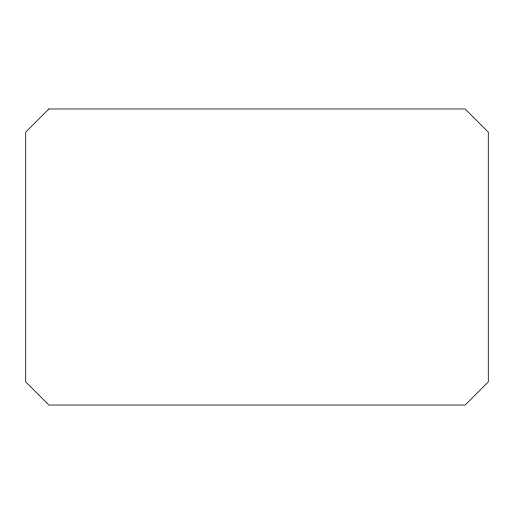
<?xml version="1.0" encoding="UTF-8"?>
<svg xmlns="http://www.w3.org/2000/svg" width="514" height="514" viewBox="0 0 514 514"><rect width="100%" height="100%" fill="white"/><g stroke="black" fill="none" stroke-linecap="round" stroke-linejoin="round"><path stroke-width="0.77" d="M48.83 108.968L25.7 132.098L25.7 381.902L48.83 405.032L465.17 405.032L488.3 381.902L488.3 132.098L465.17 108.968L48.83 108.968"/></g></svg>
